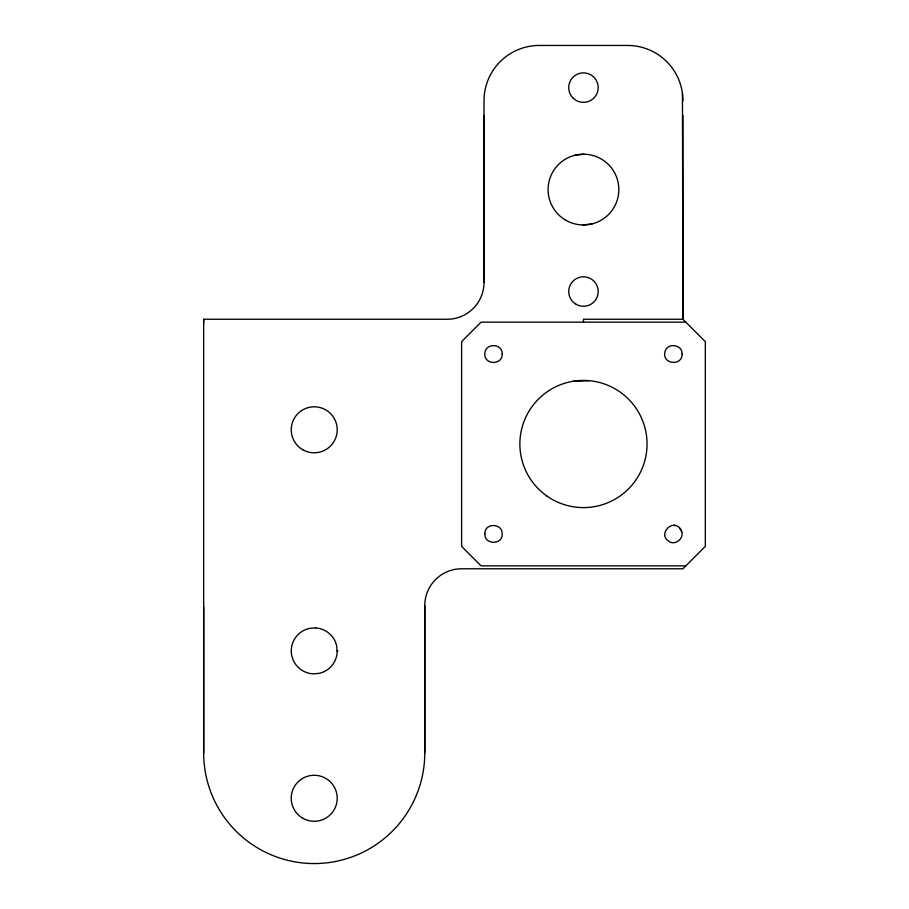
<?xml version="1.0" encoding="UTF-8"?>
<svg xmlns="http://www.w3.org/2000/svg" width="909" height="909" viewBox="0 0 909 909"><rect width="100%" height="100%" fill="white"/><g stroke="black" fill="none" stroke-linecap="round" stroke-linejoin="round"><path stroke-width="1.36" d="M682.454 93.502L682.92 319.252L705.327 341.648L705.327 546.377L682.92 568.773L461.613 568.773A36.849 36.849 0 0 0 424.764 605.621L424.764 753.004A110.546 110.546 0 0 1 314.219 863.55A110.546 110.546 0 0 1 203.673 753.004L203.673 319.252L447.16 319.252A36.849 36.849 0 0 0 484.008 282.404L484.008 115.466M424.764 753.004L424.764 605.621M682.92 115.466L682.92 319.252L583.464 319.252L583.464 322.15M680.739 529.504C673.876 517.585 657.434 533.583 668.342 540.923C675.239 546.786 685.659 537.367 680.989 529.936M574.783 155.28L583.953 154.2M582.987 224.943L592.157 223.864M572.42 381.394L589.009 380.666M685.829 322.15L481.111 322.15L461.613 341.648L461.613 546.377L481.111 565.864L685.829 565.864M337.069 650.878L337.853 650.878M673.41 525.379L675.648 525.675M679.512 527.913L681.75 531.788M203.673 319.252L203.684 322.263M484.008 282.404L484.008 100.717A55.267 55.267 0 0 1 539.276 45.45L627.653 45.45A55.267 55.267 0 0 1 682.92 100.717M203.673 606.871L203.673 753.004M502.222 354.067C502.643 365.191 484.429 365.225 484.815 354.067C484.463 342.841 502.563 342.875 502.222 354.067M484.872 533.651C483.872 545.15 503.461 545.218 502.143 533.458C502.177 523.095 484.633 522.618 484.872 533.651M682.114 354.067C682.386 366.191 662.422 364.52 664.831 352.556C666.263 342.454 682.489 343.784 682.114 354.067M315.593 627.926L309.605 628.358A22.998 22.998 0 0 0 312.844 673.83L318.832 673.41A22.998 22.998 0 0 0 337.171 652.253L336.739 646.265A22.998 22.998 0 0 0 315.593 627.926M302.72 818.18A22.998 22.998 0 0 0 337.216 798.272A22.998 22.998 0 0 0 302.72 778.354A22.998 22.998 0 0 0 302.72 818.18M546.991 496.098A63.585 63.585 0 0 0 646.81 449.557A63.585 63.585 0 0 0 556.592 386.382A63.585 63.585 0 0 0 546.991 496.098M302.72 449.705A22.998 22.998 0 0 0 337.216 429.798A22.998 22.998 0 0 0 302.72 409.879A22.998 22.998 0 0 0 302.72 449.705M565.364 219.967A35.371 35.371 0 0 0 618.836 190.061A35.371 35.371 0 0 0 566.205 158.7A35.371 35.371 0 0 0 565.364 219.967M573.045 98.036A14.737 14.737 0 0 0 597.702 91.434A14.737 14.737 0 0 0 579.647 73.379A14.737 14.737 0 0 0 573.045 98.036M576.101 304.299A14.737 14.737 0 0 0 598.202 291.528A14.737 14.737 0 0 0 576.101 278.768A14.737 14.737 0 0 0 576.101 304.299"/></g></svg>
